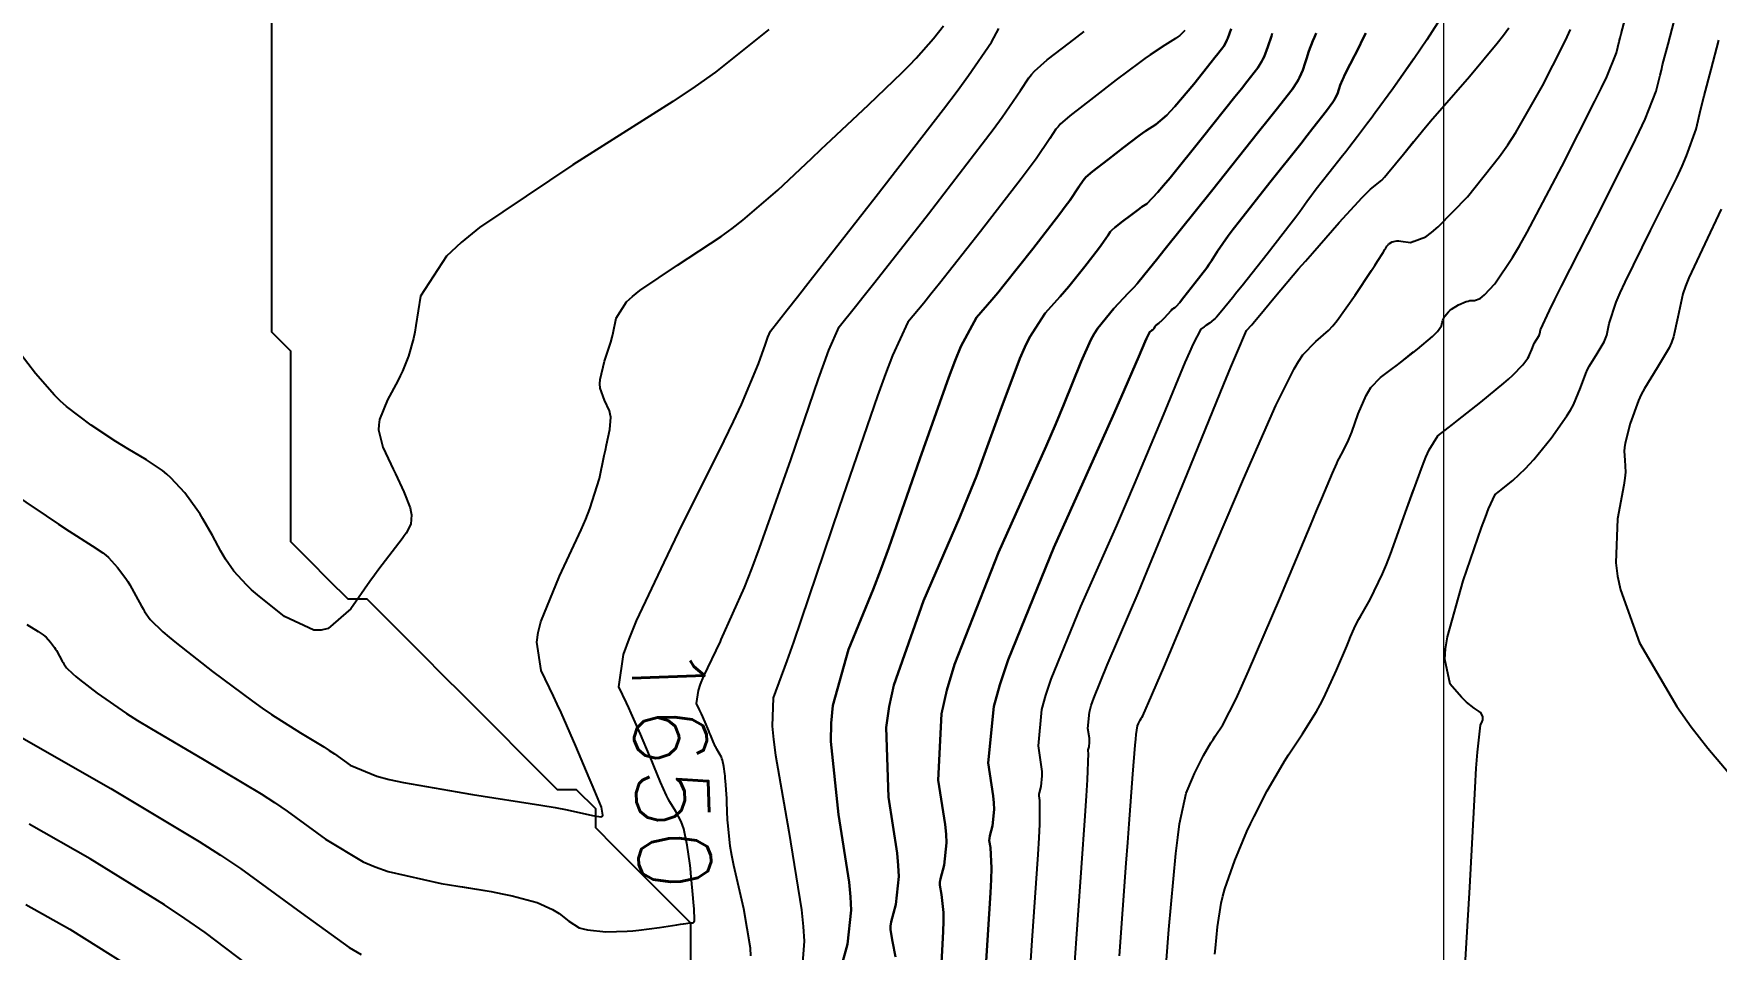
# Model space of a CAD drawing. Header units: metres. Extents: x 837117 to 838477, y 1189012 to 1191015.
# Drawn here: x 837802.5 to 837890.8, y 1190327.7 to 1190375.7 of the extents above; entities that cross this region are included whole.
import ezdxf

# ---------------------------------------------------------------- set-up
doc = ezdxf.new("R2010")
doc.units = ezdxf.units.M
doc.header["$LTSCALE"] = 0.3
doc.layers.add('COORD', color=7, linetype='Continuous', lineweight=20)
doc.layers.add('DRENAJE', color=5, linetype='Continuous', lineweight=25)
doc.layers.add('COTAS 10', color=1, linetype='Continuous')
doc.layers.add('COTAS INT', color=252, linetype='Continuous')
doc.styles.get("Standard").update_dxf_attribs({"font": 'simplex.shx'})

msp = doc.modelspace()

# ---------------------------------------------------------------- linework, layer by layer
at = {"layer": 'COORD'}
msp.add_line((837876.514, 1189013.872), (837876.514, 1191013.872), dxfattribs=at)
at = {"layer": 'COTAS 10'}
for points, elevation in [([(837802.148, 1190344.713), (837802.744, 1190344.34), (837803.018, 1190344.158), (837803.09, 1190344.098), (837803.16, 1190344.036), (837803.397, 1190343.777), (837803.606, 1190343.494), (837803.658, 1190343.415), (837803.709, 1190343.336), (837803.87, 1190343.049), (837804.015, 1190342.78), (837804.054, 1190342.712), (837804.094, 1190342.648), (837804.234, 1190342.439), (837804.565, 1190342.118), (837804.724, 1190341.983), (837804.913, 1190341.827), (837805.84, 1190341.099), (837807.384, 1190340.039), (837807.961, 1190339.675), (837808.604, 1190339.281), (837811.466, 1190337.602), (837814.442, 1190335.824), (837815.156, 1190335.367), (837815.822, 1190334.925), (837817.831, 1190333.455), (837819.795, 1190332.265), (837820.432, 1190331.999), (837821.11, 1190331.76), (837823.896, 1190331.129), (837826.525, 1190330.7), (837827.103, 1190330.589), (837827.617, 1190330.482), (837828.932, 1190330.123), (837829.729, 1190329.77), (837829.917, 1190329.666), (837830.09, 1190329.56), (837830.594, 1190329.152), (837831.142, 1190328.809), (837831.343, 1190328.743), (837831.565, 1190328.689), (837832.542, 1190328.599), (837833.653, 1190328.627), (837833.958, 1190328.648), (837834.263, 1190328.675), (837835.358, 1190328.819), (837836.266, 1190328.967), (837836.452, 1190328.994), (837836.611, 1190329.017), (837836.952, 1190329.056), (837837.084, 1190329.068), (837837.11, 1190329.073), (837837.132, 1190329.08), (837837.176, 1190329.113), (837837.188, 1190329.175), (837837.189, 1190329.2), (837837.191, 1190329.229), (837837.19, 1190329.359), (837837.172, 1190329.663), (837837.162, 1190329.802), (837837.15, 1190329.963), (837837.089, 1190330.74), (837836.999, 1190331.673), (837836.969, 1190331.932), (837836.937, 1190332.193), (837836.801, 1190333.139), (837836.619, 1190333.988), (837836.557, 1190334.188), (837836.49, 1190334.372), (837836.206, 1190334.908), (837835.891, 1190335.409), (837835.804, 1190335.57), (837835.716, 1190335.742), (837835.402, 1190336.443), (837835.051, 1190337.294), (837834.94, 1190337.559), (837834.823, 1190337.837), (837834.353, 1190338.95), (837833.869, 1190340.059), (837833.744, 1190340.335), (837833.622, 1190340.597), (837833.215, 1190341.429), (837833.464, 1190343.128), (837833.757, 1190343.936), (837834.147, 1190344.89), (837835.603, 1190347.955), (837836.363, 1190349.556), (837838.738, 1190354.327), (837839.228, 1190355.348), (837839.645, 1190356.238), (837840.549, 1190358.367), (837840.906, 1190359.407), (837840.979, 1190359.611), (837841.041, 1190359.778), (837841.171, 1190360.078), (837842.057, 1190361.2), (837842.595, 1190361.885), (837843.26, 1190362.734), (837846.721, 1190367.154), (837850.257, 1190371.728), (837850.97, 1190372.674), (837851.567, 1190373.481), (837852.765, 1190375.238), (837853.154, 1190375.946)], 1650), ([(837824.923, 1190330.961), (837826.525, 1190330.7), (837827.103, 1190330.589), (837827.617, 1190330.482), (837828.932, 1190330.123), (837829.729, 1190329.77), (837829.917, 1190329.666), (837830.09, 1190329.56), (837830.594, 1190329.152), (837831.142, 1190328.809), (837831.343, 1190328.743), (837831.565, 1190328.689), (837832.542, 1190328.599), (837833.653, 1190328.627), (837833.958, 1190328.648), (837834.263, 1190328.675), (837835.358, 1190328.819), (837836.266, 1190328.967), (837836.452, 1190328.994), (837836.611, 1190329.017), (837836.952, 1190329.056), (837837.084, 1190329.068), (837837.11, 1190329.073), (837837.132, 1190329.08), (837837.176, 1190329.113), (837837.188, 1190329.175), (837837.189, 1190329.2), (837837.191, 1190329.229), (837837.19, 1190329.359), (837837.172, 1190329.663), (837837.162, 1190329.802), (837837.15, 1190329.963), (837837.089, 1190330.74), (837836.999, 1190331.673), (837836.969, 1190331.932), (837836.937, 1190332.193), (837836.801, 1190333.139), (837836.619, 1190333.988), (837836.557, 1190334.188), (837836.49, 1190334.372), (837836.206, 1190334.908), (837835.891, 1190335.409), (837835.804, 1190335.57), (837835.716, 1190335.742), (837835.402, 1190336.443), (837835.051, 1190337.294), (837834.94, 1190337.559), (837834.823, 1190337.837), (837834.353, 1190338.95), (837833.869, 1190340.059), (837833.744, 1190340.335), (837833.622, 1190340.597), (837833.215, 1190341.429), (837833.464, 1190343.128), (837833.757, 1190343.936), (837834.147, 1190344.89), (837835.603, 1190347.955), (837836.363, 1190349.556), (837838.738, 1190354.327), (837839.228, 1190355.348), (837839.645, 1190356.238), (837840.549, 1190358.367), (837840.906, 1190359.407), (837840.979, 1190359.611), (837841.041, 1190359.778), (837841.171, 1190360.078), (837842.057, 1190361.2), (837842.595, 1190361.885), (837843.26, 1190362.734), (837846.721, 1190367.154), (837850.257, 1190371.728), (837850.97, 1190372.674), (837851.567, 1190373.481), (837852.765, 1190375.238), (837853.154, 1190375.946)], 1650), ([(837861.776, 1190324.815), (837862.084, 1190328.711), (837862.447, 1190332.699), (837862.546, 1190333.534), (837862.643, 1190334.251), (837862.985, 1190335.866), (837863.33, 1190336.686), (837863.429, 1190336.901), (837863.529, 1190337.112), (837863.902, 1190337.832), (837864.288, 1190338.498), (837864.396, 1190338.675), (837864.505, 1190338.848), (837864.903, 1190339.447), (837865.607, 1190340.815), (837865.908, 1190341.473), (837866.256, 1190342.252), (837867.898, 1190346.076), (837869.505, 1190349.891), (837869.83, 1190350.664), (837870.104, 1190351.315), (837870.662, 1190352.644), (837870.885, 1190353.148), (837870.947, 1190353.279), (837871.011, 1190353.407), (837871.242, 1190353.836), (837871.504, 1190354.376), (837871.586, 1190354.573), (837871.672, 1190354.792), (837872.018, 1190355.752), (837872.424, 1190356.71), (837872.548, 1190356.926), (837872.676, 1190357.122), (837873.182, 1190357.651), (837873.806, 1190358.118), (837874.01, 1190358.274), (837874.226, 1190358.442), (837875.116, 1190359.146), (837875.903, 1190359.807), (837876.054, 1190359.948), (837876.177, 1190360.07), (837876.38, 1190360.361), (837876.416, 1190360.544), (837876.434, 1190360.599), (837876.455, 1190360.655), (837876.558, 1190360.874), (837876.746, 1190361.103), (837876.819, 1190361.167), (837876.903, 1190361.23), (837877.284, 1190361.459), (837877.681, 1190361.635), (837877.775, 1190361.665), (837877.862, 1190361.687), (837878.115, 1190361.698), (837878.406, 1190361.805), (837878.516, 1190361.887), (837878.639, 1190361.991), (837879.19, 1190362.559), (837880.115, 1190363.939), (837880.473, 1190364.556), (837880.877, 1190365.276), (837882.703, 1190368.721), (837884.431, 1190372.134), (837884.771, 1190372.833), (837885.052, 1190373.424), (837885.567, 1190374.67), (837885.712, 1190375.279), (837885.759, 1190375.468), (837885.809, 1190375.667), (837886.014, 1190376.461)], 1670), ([(837850.088, 1190325.963), (837850.236, 1190328.609), (837850.249, 1190329.149), (837850.249, 1190329.604), (837850.149, 1190330.554), (837850.059, 1190331.033), (837850.067, 1190331.193), (837850.088, 1190331.365), (837850.283, 1190332.084), (837850.41, 1190333.252), (837850.39, 1190333.708), (837850.344, 1190334.221), (837849.979, 1190336.55), (837850.144, 1190340.024), (837850.434, 1190341.259), (837850.83, 1190342.612), (837853.141, 1190348.486), (837855.632, 1190354.063), (837856.141, 1190355.229), (837856.573, 1190356.231), (837857.481, 1190358.486), (837857.986, 1190359.635), (837858.163, 1190359.939), (837858.357, 1190360.239), (837859.191, 1190361.271), (837859.95, 1190362.075), (837860.096, 1190362.23), (837860.214, 1190362.356), (837860.409, 1190362.564), (837860.42, 1190362.577), (837860.422, 1190362.58), (837860.423, 1190362.583), (837860.427, 1190362.588), (837860.429, 1190362.59), (837860.43, 1190362.592), (837860.432, 1190362.594), (837860.438, 1190362.599), (837860.444, 1190362.603), (837860.45, 1190362.608), (837860.452, 1190362.609), (837860.453, 1190362.61), (837860.457, 1190362.612), (837861.049, 1190363.352), (837861.422, 1190363.817), (837861.884, 1190364.396), (837864.307, 1190367.427), (837866.79, 1190370.538), (837867.29, 1190371.167), (837867.709, 1190371.695), (837868.546, 1190372.761), (837868.818, 1190373.164), (837868.881, 1190373.273), (837868.938, 1190373.381), (837869.1, 1190373.762), (837869.228, 1190374.144), (837869.298, 1190374.362), (837869.425, 1190374.767), (837869.63, 1190375.3), (837869.714, 1190375.49), (837869.81, 1190375.699)], 1660), ([(837869.81, 1190375.699), (837869.714, 1190375.49), (837869.63, 1190375.3), (837869.425, 1190374.767), (837869.298, 1190374.362), (837869.228, 1190374.144), (837869.1, 1190373.762), (837868.938, 1190373.381), (837868.881, 1190373.273), (837868.818, 1190373.164), (837868.546, 1190372.761), (837867.709, 1190371.695), (837867.29, 1190371.167), (837866.79, 1190370.538), (837864.307, 1190367.427), (837861.884, 1190364.396), (837861.422, 1190363.817), (837861.049, 1190363.352), (837860.457, 1190362.612), (837860.453, 1190362.61), (837860.452, 1190362.609), (837860.45, 1190362.608), (837860.444, 1190362.603), (837860.438, 1190362.599), (837860.432, 1190362.594), (837860.43, 1190362.592), (837860.429, 1190362.59), (837860.427, 1190362.588), (837860.423, 1190362.583), (837860.422, 1190362.58), (837860.42, 1190362.577), (837860.409, 1190362.564), (837860.214, 1190362.356), (837860.096, 1190362.23), (837859.95, 1190362.075), (837859.191, 1190361.271), (837858.357, 1190360.239), (837858.163, 1190359.939), (837857.986, 1190359.635), (837857.481, 1190358.486), (837856.573, 1190356.231), (837856.141, 1190355.229), (837855.632, 1190354.063), (837853.141, 1190348.486), (837850.83, 1190342.612), (837850.434, 1190341.259), (837850.144, 1190340.024), (837849.979, 1190336.55), (837850.344, 1190334.221), (837850.39, 1190333.708), (837850.41, 1190333.252), (837850.283, 1190332.084), (837850.088, 1190331.365), (837850.067, 1190331.193), (837850.059, 1190331.033), (837850.149, 1190330.554), (837850.249, 1190329.604), (837850.249, 1190329.149), (837850.236, 1190328.609), (837850.088, 1190325.963)], 1660), ([(837861.776, 1190324.815), (837862.084, 1190328.711), (837862.447, 1190332.699), (837862.546, 1190333.534), (837862.643, 1190334.251), (837862.985, 1190335.866), (837863.33, 1190336.686), (837863.429, 1190336.901), (837863.529, 1190337.112), (837863.902, 1190337.832), (837864.288, 1190338.498), (837864.396, 1190338.675), (837864.505, 1190338.848), (837864.903, 1190339.447), (837865.607, 1190340.815), (837865.908, 1190341.473), (837866.256, 1190342.252), (837867.898, 1190346.076), (837869.505, 1190349.891), (837869.83, 1190350.664), (837870.104, 1190351.315), (837870.662, 1190352.644), (837870.885, 1190353.148), (837870.947, 1190353.279), (837871.011, 1190353.407), (837871.242, 1190353.836), (837871.504, 1190354.376), (837871.586, 1190354.573), (837871.672, 1190354.792), (837872.018, 1190355.752), (837872.424, 1190356.71), (837872.548, 1190356.926), (837872.676, 1190357.122), (837873.182, 1190357.651), (837873.806, 1190358.118), (837874.01, 1190358.274), (837874.226, 1190358.442), (837874.923, 1190358.994)], 1670)]:
    msp.add_lwpolyline(points, dxfattribs=dict(at, elevation=elevation))
at = {"layer": 'COTAS INT'}
for points, elevation in [([(837876.894, 1190377.345), (837875.615, 1190375.365), (837875.279, 1190374.862), (837874.951, 1190374.378), (837873.83, 1190372.796), (837872.895, 1190371.528), (837872.685, 1190371.242), (837872.494, 1190370.985), (837871.98, 1190370.295), (837871.518, 1190369.693), (837871.36, 1190369.491), (837871.19, 1190369.274), (837870.468, 1190368.365), (837869.802, 1190367.521), (837869.668, 1190367.345), (837869.554, 1190367.195), (837869.323, 1190366.86), (837868.947, 1190366.337), (837868.742, 1190366.068), (837868.493, 1190365.744), (837867.229, 1190364.126), (837865.924, 1190362.469), (837865.649, 1190362.122), (837865.412, 1190361.823), (837864.866, 1190361.145), (837864.583, 1190360.826), (837864.511, 1190360.754), (837864.443, 1190360.688), (837864.219, 1190360.51), (837864.023, 1190360.378), (837863.972, 1190360.343), (837863.922, 1190360.308), (837863.753, 1190360.185), (837863.352, 1190359.421), (837863.156, 1190358.981), (837862.923, 1190358.442), (837861.774, 1190355.673), (837860.265, 1190352.06), (837859.805, 1190350.989), (837859.327, 1190349.888), (837857.446, 1190345.657), (837855.886, 1190341.841), (837855.61, 1190341.002), (837855.402, 1190340.257), (837855.212, 1190338.351), (837855.386, 1190337.239), (837855.408, 1190336.994), (837855.418, 1190336.776), (837855.357, 1190336.217), (837855.264, 1190335.874), (837855.254, 1190335.792), (837855.25, 1190335.716), (837855.293, 1190335.486), (837855.285, 1190334.243), (837855.249, 1190333.527), (837855.198, 1190332.649), (837854.895, 1190328.139), (837854.584, 1190323.604)], 1664), ([(837800.001, 1190352.51), (837803.164, 1190350.394), (837803.817, 1190349.963), (837804.375, 1190349.598), (837805.587, 1190348.838), (837806.146, 1190348.466), (837806.292, 1190348.345), (837806.435, 1190348.217), (837806.917, 1190347.692), (837807.343, 1190347.115), (837807.45, 1190346.954), (837807.552, 1190346.793), (837807.88, 1190346.209), (837808.175, 1190345.661), (837808.256, 1190345.523), (837808.336, 1190345.392), (837808.622, 1190344.966), (837809.295, 1190344.313), (837809.62, 1190344.038), (837810.005, 1190343.721), (837811.893, 1190342.237), (837813.988, 1190340.678), (837814.503, 1190340.314), (837814.99, 1190339.981), (837816.516, 1190339.021), (837817.731, 1190338.295), (837818.022, 1190338.108), (837818.294, 1190337.928), (837819.115, 1190337.328), (837820.52, 1190336.752), (837821.161, 1190336.587), (837821.911, 1190336.42), (837825.53, 1190335.795), (837829.131, 1190335.235), (837829.871, 1190335.108), (837830.498, 1190334.994), (837831.832, 1190334.686), (837832.273, 1190334.616), (837832.336, 1190334.652), (837832.375, 1190334.713), (837832.303, 1190335.134), (837831.953, 1190335.974), (837831.816, 1190336.3), (837831.662, 1190336.665), (837830.961, 1190338.32), (837830.187, 1190340.095), (837829.986, 1190340.536), (837829.792, 1190340.955), (837829.139, 1190342.287), (837828.913, 1190343.771), (837828.987, 1190344.285), (837829.12, 1190344.844), (837830.095, 1190347.239), (837831.245, 1190349.66), (837831.489, 1190350.236), (837831.701, 1190350.771), (837832.194, 1190352.365), (837832.45, 1190353.565), (837832.511, 1190353.852), (837832.569, 1190354.12), (837832.744, 1190354.922), (837832.792, 1190355.569), (837832.769, 1190355.738), (837832.73, 1190355.903), (837832.462, 1190356.463), (837832.238, 1190357.101), (837832.227, 1190357.315), (837832.24, 1190357.546), (837832.471, 1190358.514), (837832.793, 1190359.514), (837832.863, 1190359.765), (837832.923, 1190360.004), (837833.071, 1190360.772), (837833.62, 1190361.62), (837833.935, 1190361.909), (837834.32, 1190362.221), (837836.295, 1190363.545), (837838.584, 1190365.048), (837839.167, 1190365.473), (837839.727, 1190365.902), (837841.567, 1190367.482), (837843.327, 1190369.145), (837843.838, 1190369.626), (837844.359, 1190370.115), (837846.324, 1190371.955), (837848.082, 1190373.641), (837848.473, 1190374.033), (837848.822, 1190374.392), (837849.734, 1190375.421), (837850.258, 1190376.098)], 1648), ([(837841.08, 1190375.908), (837838.284, 1190373.661), (837837.23, 1190372.916), (837836.056, 1190372.119), (837830.806, 1190368.798), (837825.904, 1190365.512), (837824.949, 1190364.736), (837824.169, 1190364.019), (837822.805, 1190361.917), (837822.572, 1190360.388), (837822.506, 1190360.033), (837822.438, 1190359.708), (837822.186, 1190358.78), (837821.858, 1190357.98), (837821.742, 1190357.736), (837821.616, 1190357.482), (837821.071, 1190356.48), (837820.661, 1190355.45), (837820.619, 1190355.178), (837820.609, 1190354.911), (837820.833, 1190353.995), (837821.262, 1190353.103), (837821.382, 1190352.851), (837821.502, 1190352.597), (837821.938, 1190351.664), (837822.261, 1190350.827), (837822.309, 1190350.634), (837822.34, 1190350.457), (837822.302, 1190349.96), (837822.059, 1190349.502), (837821.959, 1190349.35), (837821.846, 1190349.188), (837821.321, 1190348.511), (837820.615, 1190347.6), (837820.388, 1190347.29), (837820.146, 1190346.954), (837819.158, 1190345.53), (837817.965, 1190344.502), (837817.596, 1190344.416), (837817.209, 1190344.415), (837815.667, 1190345.126), (837814.253, 1190346.263), (837813.946, 1190346.53), (837813.676, 1190346.777), (837813.009, 1190347.494), (837812.578, 1190348.135), (837812.457, 1190348.334), (837812.335, 1190348.542), (837811.891, 1190349.368), (837811.395, 1190350.25), (837811.241, 1190350.493), (837811.079, 1190350.736), (837810.437, 1190351.607), (837809.709, 1190352.399), (837809.495, 1190352.593), (837809.274, 1190352.774), (837808.43, 1190353.336), (837807.448, 1190353.912), (837807.142, 1190354.102), (837806.819, 1190354.306), (837805.529, 1190355.154), (837804.235, 1190356.139), (837803.911, 1190356.429), (837803.602, 1190356.727), (837802.608, 1190357.864), (837801.81, 1190358.908)], 1646), ([(837841.08, 1190375.908), (837838.284, 1190373.661), (837837.23, 1190372.916), (837836.056, 1190372.119), (837830.806, 1190368.798), (837825.904, 1190365.512), (837824.949, 1190364.736), (837824.169, 1190364.019), (837822.805, 1190361.917), (837822.572, 1190360.388), (837822.506, 1190360.033), (837822.438, 1190359.708), (837822.186, 1190358.78), (837821.858, 1190357.98), (837821.742, 1190357.736), (837821.616, 1190357.482), (837821.071, 1190356.48), (837820.661, 1190355.45), (837820.619, 1190355.178), (837820.609, 1190354.911), (837820.833, 1190353.995)], 1646), ([(837824.923, 1190335.9), (837825.53, 1190335.795), (837829.131, 1190335.235), (837829.871, 1190335.108), (837830.498, 1190334.994), (837831.832, 1190334.686), (837832.273, 1190334.616), (837832.336, 1190334.652), (837832.375, 1190334.713), (837832.303, 1190335.134), (837831.953, 1190335.974), (837831.816, 1190336.3), (837831.662, 1190336.665), (837830.961, 1190338.32), (837830.187, 1190340.095), (837829.986, 1190340.536), (837829.792, 1190340.955), (837829.139, 1190342.287), (837828.913, 1190343.771), (837828.987, 1190344.285), (837829.12, 1190344.844), (837830.095, 1190347.239), (837831.245, 1190349.66), (837831.489, 1190350.236), (837831.701, 1190350.771), (837832.194, 1190352.365), (837832.45, 1190353.565), (837832.511, 1190353.852), (837832.569, 1190354.12), (837832.744, 1190354.922), (837832.792, 1190355.569), (837832.769, 1190355.738), (837832.73, 1190355.903), (837832.462, 1190356.463), (837832.238, 1190357.101), (837832.227, 1190357.315), (837832.24, 1190357.546), (837832.471, 1190358.514), (837832.793, 1190359.514), (837832.863, 1190359.765), (837832.923, 1190360.004), (837833.071, 1190360.772), (837833.62, 1190361.62), (837833.935, 1190361.909), (837834.32, 1190362.221), (837836.295, 1190363.545), (837838.584, 1190365.048), (837839.167, 1190365.473), (837839.727, 1190365.902), (837841.567, 1190367.482), (837843.327, 1190369.145), (837843.838, 1190369.626), (837844.359, 1190370.115), (837846.324, 1190371.955), (837848.082, 1190373.641), (837848.473, 1190374.033), (837848.822, 1190374.392), (837849.734, 1190375.421), (837850.258, 1190376.098)], 1648), ([(837840.137, 1190327.336), (837840.133, 1190327.734), (837839.769, 1190329.802), (837839.25, 1190332.076), (837839.149, 1190332.602), (837839.065, 1190333.084), (837838.93, 1190334.317), (837838.915, 1190334.452), (837838.884, 1190335.391), (837838.876, 1190335.602), (837838.867, 1190335.792), (837838.837, 1190336.301), (837838.802, 1190336.674), (837838.79, 1190336.778), (837838.777, 1190336.882), (837838.723, 1190337.26), (837838.65, 1190337.599), (837838.625, 1190337.679), (837838.598, 1190337.752), (837838.485, 1190337.966), (837838.359, 1190338.166), (837838.324, 1190338.231), (837838.289, 1190338.299), (837838.164, 1190338.579), (837838.023, 1190338.919), (837837.979, 1190339.025), (837837.932, 1190339.136), (837837.745, 1190339.581), (837837.551, 1190340.024), (837837.501, 1190340.134), (837837.453, 1190340.238), (837837.29, 1190340.571), (837837.39, 1190341.249), (837837.507, 1190341.572), (837837.662, 1190341.953), (837838.547, 1190343.817), (837838.595, 1190343.924), (837839.805, 1190346.643), (837840.196, 1190347.631), (837840.606, 1190348.709), (837842.238, 1190353.342), (837843.694, 1190357.584), (837843.992, 1190358.415), (837844.244, 1190359.096), (837844.775, 1190360.316), (837845.636, 1190361.375), (837846.096, 1190361.954), (837846.651, 1190362.658), (837849.458, 1190366.236), (837852.289, 1190369.898), (837852.86, 1190370.655), (837853.339, 1190371.301), (837854.297, 1190372.708), (837854.728, 1190373.367), (837854.874, 1190373.542), (837855.031, 1190373.713), (837855.693, 1190374.303), (837856.862, 1190375.204), (837857.64, 1190375.803)], 1652), ([(837840.137, 1190327.336), (837840.133, 1190327.734), (837839.769, 1190329.802), (837839.25, 1190332.076), (837839.149, 1190332.602), (837839.065, 1190333.084), (837838.93, 1190334.317), (837838.915, 1190334.452), (837838.884, 1190335.391), (837838.876, 1190335.602), (837838.867, 1190335.792), (837838.837, 1190336.301), (837838.802, 1190336.674), (837838.79, 1190336.778), (837838.777, 1190336.882), (837838.723, 1190337.26), (837838.65, 1190337.599), (837838.625, 1190337.679), (837838.598, 1190337.752), (837838.485, 1190337.966), (837838.359, 1190338.166), (837838.324, 1190338.231), (837838.289, 1190338.299), (837838.164, 1190338.579), (837838.023, 1190338.919), (837837.979, 1190339.025), (837837.932, 1190339.136), (837837.745, 1190339.581), (837837.551, 1190340.024), (837837.501, 1190340.134), (837837.453, 1190340.238), (837837.29, 1190340.571), (837837.39, 1190341.249), (837837.507, 1190341.572), (837837.662, 1190341.953), (837838.547, 1190343.817), (837838.595, 1190343.924), (837839.805, 1190346.643), (837840.196, 1190347.631), (837840.606, 1190348.709), (837842.238, 1190353.342), (837843.694, 1190357.584), (837843.992, 1190358.415), (837844.244, 1190359.096), (837844.775, 1190360.316), (837845.636, 1190361.375), (837846.096, 1190361.954), (837846.651, 1190362.658), (837849.458, 1190366.236), (837852.289, 1190369.898), (837852.86, 1190370.655), (837853.339, 1190371.301), (837854.297, 1190372.708), (837854.728, 1190373.367), (837854.874, 1190373.542), (837855.031, 1190373.713), (837855.693, 1190374.303), (837856.862, 1190375.204), (837857.64, 1190375.803)], 1652), ([(837862.916, 1190375.841), (837862.649, 1190375.591), (837862.543, 1190375.51), (837862.423, 1190375.425), (837861.872, 1190375.077), (837861.09, 1190374.567), (837860.824, 1190374.38), (837860.536, 1190374.172), (837859.318, 1190373.257), (837858.118, 1190372.332), (837856.878, 1190371.376), (837856.381, 1190370.933), (837856.263, 1190370.804), (837856.153, 1190370.673), (837855.83, 1190370.178), (837855.11, 1190369.122), (837854.751, 1190368.636), (837854.322, 1190368.068), (837852.196, 1190365.318), (837850.042, 1190362.583), (837849.596, 1190362.023), (837849.214, 1190361.55), (837848.379, 1190360.555), (837847.577, 1190358.803), (837847.217, 1190357.852), (837846.797, 1190356.699), (837844.78, 1190350.852), (837842.784, 1190344.96), (837842.377, 1190343.779), (837842.034, 1190342.792), (837841.32, 1190340.852), (837841.261, 1190339.372), (837841.33, 1190338.675), (837841.436, 1190337.853), (837842.129, 1190333.847), (837842.802, 1190329.752), (837842.896, 1190328.875), (837842.95, 1190328.109), (837842.81, 1190326.266)], 1654), ([(837862.916, 1190375.841), (837862.649, 1190375.591), (837862.543, 1190375.51), (837862.423, 1190375.425), (837861.872, 1190375.077), (837861.09, 1190374.567), (837860.824, 1190374.38), (837860.536, 1190374.172), (837859.318, 1190373.257), (837858.118, 1190372.332), (837856.878, 1190371.376), (837856.381, 1190370.933), (837856.263, 1190370.804), (837856.153, 1190370.673), (837855.83, 1190370.178), (837855.11, 1190369.122), (837854.751, 1190368.636), (837854.322, 1190368.068), (837852.196, 1190365.318), (837850.042, 1190362.583), (837849.596, 1190362.023), (837849.214, 1190361.55), (837848.379, 1190360.555), (837847.577, 1190358.803), (837847.217, 1190357.852), (837846.797, 1190356.699), (837844.78, 1190350.852), (837842.784, 1190344.96), (837842.377, 1190343.779), (837842.034, 1190342.792), (837841.32, 1190340.852), (837841.261, 1190339.372), (837841.33, 1190338.675), (837841.436, 1190337.853), (837842.129, 1190333.847), (837842.802, 1190329.752), (837842.896, 1190328.875), (837842.95, 1190328.109), (837842.81, 1190326.266)], 1654), ([(837844.913, 1190326.856), (837845.209, 1190327.95), (837845.403, 1190329.729), (837845.371, 1190330.422), (837845.302, 1190331.203), (837844.746, 1190334.748), (837844.339, 1190338.577), (837844.365, 1190339.536), (837844.45, 1190340.452), (837845.26, 1190343.397), (837846.566, 1190346.549), (837846.965, 1190347.595), (837847.38, 1190348.717), (837849.014, 1190353.397), (837850.526, 1190357.677), (837850.866, 1190358.548), (837851.17, 1190359.281), (837851.983, 1190360.794), (837852.793, 1190361.725), (837853.096, 1190362.092), (837853.433, 1190362.507), (837854.934, 1190364.4), (837856.354, 1190366.238), (837856.641, 1190366.618), (837856.881, 1190366.942), (837857.362, 1190367.648), (837857.578, 1190367.979), (837857.651, 1190368.066), (837857.73, 1190368.152), (837858.063, 1190368.449), (837858.892, 1190369.087), (837859.694, 1190369.706), (837860.508, 1190370.318), (837860.7, 1190370.456), (837860.878, 1190370.581), (837861.401, 1190370.922), (837861.965, 1190371.401), (837862.169, 1190371.613), (837862.394, 1190371.859), (837863.38, 1190373.036), (837864.303, 1190374.194), (837864.489, 1190374.428), (837864.645, 1190374.624), (837864.957, 1190375.021), (837865.086, 1190375.254), (837865.127, 1190375.347), (837865.171, 1190375.452), (837865.347, 1190375.936)], 1656), ([(837865.347, 1190375.936), (837865.171, 1190375.452), (837865.127, 1190375.347), (837865.086, 1190375.254), (837864.957, 1190375.021), (837864.645, 1190374.624), (837864.489, 1190374.428), (837864.303, 1190374.194), (837863.38, 1190373.036), (837862.394, 1190371.859), (837862.169, 1190371.613), (837861.965, 1190371.401), (837861.401, 1190370.922), (837860.878, 1190370.581), (837860.7, 1190370.456), (837860.508, 1190370.318), (837859.694, 1190369.706), (837858.892, 1190369.087), (837858.063, 1190368.449), (837857.73, 1190368.152), (837857.651, 1190368.066), (837857.578, 1190367.979), (837857.362, 1190367.648), (837856.881, 1190366.942), (837856.641, 1190366.618), (837856.354, 1190366.238), (837854.934, 1190364.4), (837853.433, 1190362.507), (837853.096, 1190362.092), (837852.793, 1190361.725), (837851.983, 1190360.794), (837851.17, 1190359.281), (837850.866, 1190358.548), (837850.526, 1190357.677), (837849.014, 1190353.397), (837847.38, 1190348.717), (837846.965, 1190347.595), (837846.566, 1190346.549), (837845.26, 1190343.397), (837844.45, 1190340.452), (837844.365, 1190339.536), (837844.339, 1190338.577), (837844.746, 1190334.748), (837845.302, 1190331.203), (837845.371, 1190330.422), (837845.403, 1190329.729), (837845.209, 1190327.95), (837844.913, 1190326.856)], 1656), ([(837856.916, 1190323.765), (837857.299, 1190329.227), (837857.679, 1190334.67), (837857.749, 1190335.716), (837857.802, 1190336.562), (837857.865, 1190337.953), (837857.846, 1190338.057), (837857.847, 1190338.092), (837857.852, 1190338.129), (837857.894, 1190338.284), (837857.922, 1190338.538), (837857.917, 1190338.636), (837857.908, 1190338.748), (837857.828, 1190339.252), (837857.915, 1190340.117), (837858.009, 1190340.454), (837858.134, 1190340.835), (837858.842, 1190342.566), (837860.037, 1190345.326), (837860.47, 1190346.355), (837860.947, 1190347.5), (837863.037, 1190352.593), (837864.963, 1190357.302), (837865.335, 1190358.205), (837865.639, 1190358.933), (837866.155, 1190360.115), (837866.427, 1190360.421), (837866.577, 1190360.597), (837866.758, 1190360.812), (837867.682, 1190361.922), (837868.884, 1190363.345), (837869.24, 1190363.759), (837869.607, 1190364.181), (837871.02, 1190365.776), (837872.224, 1190367.091), (837872.459, 1190367.337), (837872.653, 1190367.531), (837873.256, 1190368.005), (837873.392, 1190368.155), (837873.557, 1190368.345), (837874.39, 1190369.367), (837875.539, 1190370.775), (837875.903, 1190371.208), (837876.288, 1190371.659), (837877.845, 1190373.443), (837879.306, 1190375.176), (837879.63, 1190375.595), (837879.919, 1190375.988)], 1666), ([(837859.489, 1190327.33), (837859.839, 1190332.194), (837859.919, 1190333.282), (837859.99, 1190334.259), (837860.186, 1190336.856), (837860.312, 1190338.383), (837860.341, 1190338.685), (837860.366, 1190338.934), (837860.434, 1190339.399), (837860.484, 1190339.518), (837860.498, 1190339.55), (837860.513, 1190339.58), (837860.567, 1190339.685), (837860.623, 1190339.782), (837860.639, 1190339.807), (837860.655, 1190339.833), (837860.712, 1190339.92), (837861.186, 1190341.001), (837861.464, 1190341.652), (837861.806, 1190342.457), (837863.571, 1190346.636), (837865.531, 1190351.251), (837865.995, 1190352.329), (837866.425, 1190353.322), (837867.696, 1190356.189), (837868.655, 1190358.107), (837868.889, 1190358.501), (837869.108, 1190358.836), (837869.787, 1190359.551), (837870.462, 1190360.122), (837870.68, 1190360.366), (837870.911, 1190360.647), (837871.858, 1190361.975), (837872.711, 1190363.272), (837872.883, 1190363.535), (837873.028, 1190363.756), (837873.317, 1190364.206), (837873.415, 1190364.366), (837873.438, 1190364.404), (837873.459, 1190364.44), (837873.523, 1190364.547), (837873.597, 1190364.636), (837873.625, 1190364.661), (837873.657, 1190364.685), (837873.8, 1190364.771), (837874.047, 1190364.817), (837874.143, 1190364.816), (837874.252, 1190364.808), (837874.75, 1190364.731), (837875.561, 1190365.028), (837875.867, 1190365.256), (837876.21, 1190365.547), (837877.744, 1190367.128), (837879.424, 1190369.235), (837879.858, 1190369.858), (837880.279, 1190370.498), (837881.689, 1190372.953), (837882.768, 1190375.086), (837882.981, 1190375.522), (837883.156, 1190375.892)], 1668), ([(837864.495, 1190327.428), (837864.527, 1190327.736), (837864.629, 1190328.862), (837864.822, 1190330.087), (837864.912, 1190330.457), (837865.019, 1190330.84), (837865.537, 1190332.333), (837866.177, 1190333.853), (837866.36, 1190334.253), (837866.546, 1190334.643), (837867.237, 1190335.979), (837867.953, 1190337.214), (837868.154, 1190337.542), (837868.356, 1190337.864), (837869.094, 1190338.974), (837869.82, 1190340.136), (837870.014, 1190340.491), (837870.206, 1190340.859), (837870.873, 1190342.305), (837871.408, 1190343.577), (837871.517, 1190343.835), (837871.608, 1190344.052), (837871.794, 1190344.495), (837871.967, 1190344.834), (837872.051, 1190344.986), (837872.149, 1190345.162), (837872.634, 1190346.009), (837873.285, 1190347.355), (837873.49, 1190347.847), (837873.705, 1190348.391), (837874.568, 1190350.785), (837875.383, 1190353.03), (837875.567, 1190353.48), (837875.734, 1190353.855), (837876.189, 1190354.588), (837876.741, 1190355.009), (837876.969, 1190355.188), (837877.23, 1190355.393), (837878.445, 1190356.359), (837879.651, 1190357.353), (837879.908, 1190357.576), (837880.13, 1190357.776), (837880.651, 1190358.312), (837880.906, 1190358.671), (837880.961, 1190358.761), (837881.009, 1190358.846), (837881.125, 1190359.117), (837881.209, 1190359.35), (837881.236, 1190359.41), (837881.266, 1190359.469), (837881.39, 1190359.669), (837881.502, 1190359.857), (837881.525, 1190359.909), (837881.545, 1190359.961), (837881.584, 1190360.148), (837882.044, 1190361.166), (837882.328, 1190361.742), (837882.681, 1190362.445), (837884.52, 1190366.047), (837886.39, 1190369.759), (837886.762, 1190370.533), (837887.07, 1190371.196), (837887.656, 1190372.67), (837887.855, 1190373.507), (837887.92, 1190373.768), (837887.988, 1190374.041), (837888.271, 1190375.133), (837888.592, 1190376.335)], 1672), ([(837847.732, 1190327.285), (837847.576, 1190328.087), (837847.464, 1190328.692), (837847.473, 1190328.894), (837847.5, 1190329.111), (837847.746, 1190330.017), (837847.907, 1190331.49), (837847.88, 1190332.065), (837847.823, 1190332.712), (837847.362, 1190335.649), (837847.242, 1190339.3), (837847.4, 1190340.398), (837847.64, 1190341.532), (837849.2, 1190345.941), (837851.099, 1190350.306), (837851.553, 1190351.412), (837851.977, 1190352.474), (837853.247, 1190355.941), (837854.256, 1190358.656), (837854.514, 1190359.244), (837854.763, 1190359.76), (837855.587, 1190361.033), (837856.372, 1190361.9), (837856.596, 1190362.161), (837856.824, 1190362.431), (837857.671, 1190363.482), (837858.387, 1190364.408), (837858.531, 1190364.599), (837858.652, 1190364.762), (837858.895, 1190365.118), (837859.004, 1190365.285), (837859.04, 1190365.329), (837859.08, 1190365.372), (837859.247, 1190365.521), (837859.665, 1190365.843), (837860.069, 1190366.154), (837860.479, 1190366.463), (837860.576, 1190366.533), (837860.665, 1190366.596), (837860.929, 1190366.767), (837861.507, 1190367.376), (837861.796, 1190367.715), (837862.139, 1190368.127), (837863.844, 1190370.232), (837865.547, 1190372.366), (837865.89, 1190372.797), (837866.177, 1190373.159), (837866.751, 1190373.891), (837866.959, 1190374.231), (837867.016, 1190374.346), (837867.072, 1190374.47), (837867.273, 1190374.993), (837867.456, 1190375.543), (837867.502, 1190375.683)], 1658), ([(837867.502, 1190375.683), (837867.456, 1190375.543), (837867.273, 1190374.993), (837867.072, 1190374.47), (837867.016, 1190374.346), (837866.959, 1190374.231), (837866.751, 1190373.891), (837866.177, 1190373.159), (837865.89, 1190372.797), (837865.547, 1190372.366), (837863.844, 1190370.232), (837862.139, 1190368.127), (837861.796, 1190367.715), (837861.507, 1190367.376), (837860.929, 1190366.767), (837860.665, 1190366.596), (837860.576, 1190366.533), (837860.479, 1190366.463), (837860.069, 1190366.154), (837859.665, 1190365.843), (837859.247, 1190365.521), (837859.08, 1190365.372), (837859.04, 1190365.329), (837859.004, 1190365.285), (837858.895, 1190365.118), (837858.652, 1190364.762), (837858.531, 1190364.599), (837858.387, 1190364.408), (837857.671, 1190363.482), (837856.824, 1190362.431), (837856.596, 1190362.161), (837856.372, 1190361.9), (837855.587, 1190361.033), (837854.763, 1190359.76), (837854.514, 1190359.244), (837854.256, 1190358.656), (837853.247, 1190355.941), (837851.977, 1190352.474), (837851.553, 1190351.412), (837851.099, 1190350.306), (837849.2, 1190345.941), (837847.64, 1190341.532), (837847.4, 1190340.398), (837847.242, 1190339.3), (837847.362, 1190335.649), (837847.823, 1190332.712), (837847.88, 1190332.065), (837847.907, 1190331.49), (837847.746, 1190330.017), (837847.5, 1190329.111), (837847.473, 1190328.894), (837847.464, 1190328.692), (837847.576, 1190328.087), (837847.732, 1190327.285)], 1658), ([(837872.419, 1190375.709), (837872.228, 1190375.336), (837872.055, 1190374.999), (837871.587, 1190374.083), (837871.298, 1190373.5), (837871.238, 1190373.372), (837871.187, 1190373.26), (837871.073, 1190372.979), (837871.017, 1190372.799), (837871.001, 1190372.75), (837870.928, 1190372.531), (837870.804, 1190372.291), (837870.745, 1190372.199), (837870.676, 1190372.096), (837870.341, 1190371.631), (837869.639, 1190370.728), (837869.34, 1190370.348), (837868.995, 1190369.913), (837867.368, 1190367.871), (837865.778, 1190365.855), (837865.456, 1190365.435), (837865.185, 1190365.076), (837864.633, 1190364.277), (837864.319, 1190363.772), (837864.198, 1190363.598), (837864.062, 1190363.408), (837863.446, 1190362.599), (837862.861, 1190361.859), (837862.744, 1190361.713), (837862.647, 1190361.592), (837862.46, 1190361.37), (837862.406, 1190361.325), (837862.393, 1190361.316), (837862.381, 1190361.308), (837862.341, 1190361.294), (837862.273, 1190361.244), (837862.242, 1190361.213), (837862.206, 1190361.176), (837862.032, 1190360.98), (837861.83, 1190360.76), (837861.777, 1190360.707), (837861.724, 1190360.657), (837861.544, 1190360.505), (837861.405, 1190360.391), (837861.379, 1190360.366), (837861.358, 1190360.343), (837861.326, 1190360.28), (837861.314, 1190360.234), (837861.306, 1190360.221), (837861.295, 1190360.208), (837861.236, 1190360.16), (837861.167, 1190360.114), (837861.15, 1190360.102), (837861.134, 1190360.091), (837861.082, 1190360.053), (837860.966, 1190359.833), (837860.91, 1190359.706), (837860.843, 1190359.551), (837860.511, 1190358.753), (837859.584, 1190356.62), (837859.14, 1190355.623), (837858.616, 1190354.45), (837856.05, 1190348.748), (837853.638, 1190342.847), (837853.212, 1190341.55), (837852.889, 1190340.398), (837852.595, 1190337.45), (837852.865, 1190335.73), (837852.899, 1190335.351), (837852.914, 1190335.014), (837852.82, 1190334.151), (837852.676, 1190333.62), (837852.66, 1190333.493), (837852.655, 1190333.375), (837852.721, 1190333.02), (837852.767, 1190331.924), (837852.749, 1190331.338), (837852.717, 1190330.629), (837852.492, 1190327.051)], 1662), ([(837852.492, 1190327.051), (837852.717, 1190330.629), (837852.749, 1190331.338), (837852.767, 1190331.924), (837852.721, 1190333.02), (837852.655, 1190333.375), (837852.66, 1190333.493), (837852.676, 1190333.62), (837852.82, 1190334.151), (837852.914, 1190335.014), (837852.899, 1190335.351), (837852.865, 1190335.73), (837852.595, 1190337.45), (837852.889, 1190340.398), (837853.212, 1190341.55), (837853.638, 1190342.847), (837856.05, 1190348.748), (837858.616, 1190354.45), (837859.14, 1190355.623), (837859.584, 1190356.62), (837860.511, 1190358.753), (837860.843, 1190359.551), (837860.91, 1190359.706), (837860.966, 1190359.833), (837861.082, 1190360.053), (837861.134, 1190360.091), (837861.15, 1190360.102), (837861.167, 1190360.114), (837861.236, 1190360.16), (837861.295, 1190360.208), (837861.306, 1190360.221), (837861.314, 1190360.234), (837861.326, 1190360.28), (837861.358, 1190360.343), (837861.379, 1190360.366), (837861.405, 1190360.391), (837861.544, 1190360.505), (837861.724, 1190360.657), (837861.777, 1190360.707), (837861.83, 1190360.76), (837862.032, 1190360.98), (837862.206, 1190361.176), (837862.242, 1190361.213), (837862.273, 1190361.244), (837862.341, 1190361.294), (837862.381, 1190361.308), (837862.393, 1190361.316), (837862.406, 1190361.325), (837862.46, 1190361.37), (837862.647, 1190361.592), (837862.744, 1190361.713), (837862.861, 1190361.859), (837863.446, 1190362.599), (837864.062, 1190363.408), (837864.198, 1190363.598), (837864.319, 1190363.772), (837864.633, 1190364.277), (837865.185, 1190365.076), (837865.456, 1190365.435), (837865.778, 1190365.855), (837867.368, 1190367.871), (837868.995, 1190369.913), (837869.34, 1190370.348), (837869.639, 1190370.728), (837870.341, 1190371.631), (837870.676, 1190372.096), (837870.745, 1190372.199), (837870.804, 1190372.291), (837870.928, 1190372.531), (837871.001, 1190372.75), (837871.017, 1190372.799), (837871.073, 1190372.979), (837871.187, 1190373.26), (837871.238, 1190373.372), (837871.298, 1190373.5), (837871.587, 1190374.083), (837872.055, 1190374.999), (837872.228, 1190375.336), (837872.419, 1190375.709)], 1662), ([(837877.561, 1190325.682), (837877.865, 1190330.932), (837878.145, 1190336.163), (837878.208, 1190337.178), (837878.266, 1190338.004), (837878.427, 1190339.425), (837878.52, 1190339.613), (837878.536, 1190339.663), (837878.547, 1190339.711), (837878.552, 1190339.878), (837878.468, 1190340.043), (837878.423, 1190340.091), (837878.369, 1190340.14), (837878.098, 1190340.324), (837877.704, 1190340.633), (837877.573, 1190340.759), (837877.432, 1190340.904), (837876.845, 1190341.578), (837876.553, 1190342.889), (837876.599, 1190343.437), (837876.699, 1190344.063), (837877.517, 1190346.992), (837878.489, 1190349.785), (837878.687, 1190350.326), (837878.853, 1190350.768), (837879.195, 1190351.524), (837879.423, 1190351.698), (837879.517, 1190351.771), (837879.624, 1190351.856), (837880.124, 1190352.254), (837880.789, 1190352.88), (837881.001, 1190353.109), (837881.225, 1190353.362), (837882.13, 1190354.475), (837882.967, 1190355.651), (837883.146, 1190355.944), (837883.303, 1190356.223), (837883.682, 1190357.111), (837883.956, 1190357.872), (837884.047, 1190358.07), (837884.144, 1190358.263), (837884.548, 1190358.916), (837884.917, 1190359.533), (837884.992, 1190359.703), (837885.055, 1190359.873), (837885.184, 1190360.485), (837885.549, 1190361.603), (837885.761, 1190362.092), (837886.021, 1190362.658), (837887.358, 1190365.354), (837888.728, 1190368.118), (837889.008, 1190368.728), (837889.245, 1190369.271), (837889.745, 1190370.671), (837889.998, 1190371.735), (837890.168, 1190372.415), (837890.528, 1190373.804), (837890.937, 1190375.335)], 1674), ([(837874.923, 1190374.339), (837873.83, 1190372.796), (837872.895, 1190371.528), (837872.685, 1190371.242), (837872.494, 1190370.985), (837871.98, 1190370.295), (837871.518, 1190369.693), (837871.36, 1190369.491), (837871.19, 1190369.274), (837870.468, 1190368.365), (837869.802, 1190367.521), (837869.668, 1190367.345), (837869.554, 1190367.195), (837869.323, 1190366.86), (837868.947, 1190366.337), (837868.742, 1190366.068), (837868.493, 1190365.744), (837867.229, 1190364.126), (837865.924, 1190362.469), (837865.649, 1190362.122), (837865.412, 1190361.823), (837864.866, 1190361.145), (837864.583, 1190360.826), (837864.511, 1190360.754), (837864.443, 1190360.688), (837864.219, 1190360.51), (837864.023, 1190360.378), (837863.972, 1190360.343), (837863.922, 1190360.308), (837863.753, 1190360.185), (837863.352, 1190359.421), (837863.156, 1190358.981), (837862.923, 1190358.442), (837861.774, 1190355.673), (837860.265, 1190352.06), (837859.805, 1190350.989), (837859.327, 1190349.888), (837857.446, 1190345.657), (837855.886, 1190341.841), (837855.61, 1190341.002), (837855.402, 1190340.257), (837855.212, 1190338.351), (837855.386, 1190337.239), (837855.408, 1190336.994), (837855.418, 1190336.776), (837855.357, 1190336.217), (837855.264, 1190335.874), (837855.254, 1190335.792), (837855.25, 1190335.716), (837855.293, 1190335.486), (837855.285, 1190334.243), (837855.249, 1190333.527), (837855.198, 1190332.649), (837854.895, 1190328.139), (837854.584, 1190323.604)], 1664), ([(837856.916, 1190323.765), (837857.299, 1190329.227), (837857.679, 1190334.67), (837857.749, 1190335.716), (837857.802, 1190336.562), (837857.865, 1190337.953), (837857.846, 1190338.057), (837857.847, 1190338.092), (837857.852, 1190338.129), (837857.894, 1190338.284), (837857.922, 1190338.538), (837857.917, 1190338.636), (837857.908, 1190338.748), (837857.828, 1190339.252), (837857.915, 1190340.117), (837858.009, 1190340.454), (837858.134, 1190340.835), (837858.842, 1190342.566), (837860.037, 1190345.326), (837860.47, 1190346.355), (837860.947, 1190347.5), (837863.037, 1190352.593), (837864.963, 1190357.302), (837865.335, 1190358.205), (837865.639, 1190358.933), (837866.155, 1190360.115), (837866.427, 1190360.421), (837866.577, 1190360.597), (837866.758, 1190360.812), (837867.682, 1190361.922), (837868.884, 1190363.345), (837869.24, 1190363.759), (837869.607, 1190364.181), (837871.02, 1190365.776), (837872.224, 1190367.091), (837872.459, 1190367.337), (837872.653, 1190367.531), (837873.256, 1190368.005), (837873.392, 1190368.155), (837873.557, 1190368.345), (837874.39, 1190369.367), (837874.923, 1190370.021)], 1666), ([(837891.065, 1190366.477), (837890.196, 1190364.662), (837889.361, 1190362.872), (837889.194, 1190362.441), (837889.055, 1190362.039), (837888.785, 1190360.821), (837888.566, 1190359.785), (837888.459, 1190359.497), (837888.332, 1190359.208), (837887.707, 1190358.164), (837887.028, 1190357.08), (837886.867, 1190356.767), (837886.719, 1190356.448), (837886.281, 1190355.25), (837886.021, 1190354.204), (837885.984, 1190353.981), (837885.962, 1190353.787), (837886.01, 1190353.325), (837886.04, 1190352.686), (837886.007, 1190352.379), (837885.957, 1190352.016), (837885.625, 1190350.237), (837885.527, 1190347.937), (837885.624, 1190347.245), (837885.775, 1190346.53), (837886.767, 1190343.749), (837888.73, 1190340.413), (837889.493, 1190339.348), (837890.351, 1190338.222), (837894.241, 1190333.644)], 1676), ([(837859.489, 1190327.33), (837859.839, 1190332.194), (837859.919, 1190333.282), (837859.99, 1190334.259), (837860.186, 1190336.856), (837860.312, 1190338.383), (837860.341, 1190338.685), (837860.366, 1190338.934), (837860.434, 1190339.399), (837860.484, 1190339.518), (837860.498, 1190339.55), (837860.513, 1190339.58), (837860.567, 1190339.685), (837860.623, 1190339.782), (837860.639, 1190339.807), (837860.655, 1190339.833), (837860.712, 1190339.92), (837861.186, 1190341.001), (837861.464, 1190341.652), (837861.806, 1190342.457), (837863.571, 1190346.636), (837865.531, 1190351.251), (837865.995, 1190352.329), (837866.425, 1190353.322), (837867.696, 1190356.189), (837868.655, 1190358.107), (837868.889, 1190358.501), (837869.108, 1190358.836), (837869.787, 1190359.551), (837870.462, 1190360.122), (837870.68, 1190360.366), (837870.911, 1190360.647), (837871.858, 1190361.975), (837872.711, 1190363.272), (837872.883, 1190363.535), (837873.028, 1190363.756), (837873.317, 1190364.206), (837873.415, 1190364.366), (837873.438, 1190364.404), (837873.459, 1190364.44), (837873.523, 1190364.547), (837873.597, 1190364.636), (837873.625, 1190364.661), (837873.657, 1190364.685), (837873.8, 1190364.771), (837874.047, 1190364.817), (837874.143, 1190364.816), (837874.252, 1190364.808), (837874.75, 1190364.731), (837874.923, 1190364.795)], 1668), ([(837864.495, 1190327.428), (837864.527, 1190327.736), (837864.629, 1190328.862), (837864.822, 1190330.087), (837864.912, 1190330.457), (837865.019, 1190330.84), (837865.537, 1190332.333), (837866.177, 1190333.853), (837866.36, 1190334.253), (837866.546, 1190334.643), (837867.237, 1190335.979), (837867.953, 1190337.214), (837868.154, 1190337.542), (837868.356, 1190337.864), (837869.094, 1190338.974), (837869.82, 1190340.136), (837870.014, 1190340.491), (837870.206, 1190340.859), (837870.873, 1190342.305), (837871.408, 1190343.577), (837871.517, 1190343.835), (837871.608, 1190344.052), (837871.794, 1190344.495), (837871.967, 1190344.834), (837872.051, 1190344.986), (837872.149, 1190345.162), (837872.634, 1190346.009), (837873.285, 1190347.355), (837873.49, 1190347.847), (837873.705, 1190348.391), (837874.568, 1190350.785), (837874.923, 1190351.764)], 1672), ([(837801.015, 1190339.269), (837806.555, 1190336.104), (837811.204, 1190333.323), (837812.324, 1190332.605), (837813.371, 1190331.909), (837816.548, 1190329.582), (837819.069, 1190327.777), (837819.703, 1190327.41)], 1652), ([(837815.265, 1190325.709), (837811.508, 1190328.558), (837810.451, 1190329.296), (837809.386, 1190330.012), (837805.479, 1190332.415), (837802.271, 1190334.244)], 1654), ([(837802.107, 1190330.031), (837804.403, 1190328.726), (837807.283, 1190326.93)], 1656)]:
    msp.add_lwpolyline(points, dxfattribs=dict(at, elevation=elevation))
at = {"layer": 'DRENAJE'}
msp.add_polyline3d([(837837.002, 1190327.042, 0), (837837.002, 1190329.042, 0), (837836.002, 1190330.041, 0), (837835.002, 1190331.041, 0), (837834.003, 1190332.041, 0), (837833.003, 1190333.04, 0), (837832.003, 1190334.04, 0), (837832.003, 1190335.04, 0), (837831.004, 1190336.039, 0), (837830.004, 1190336.039, 0), (837829.004, 1190337.039, 0), (837828.005, 1190338.038, 0), (837827.005, 1190339.038, 0), (837826.005, 1190340.038, 0), (837825.006, 1190341.037, 0), (837824.006, 1190342.037, 0), (837823.006, 1190343.037, 0), (837822.007, 1190344.036, 0), (837821.007, 1190345.036, 0), (837820.007, 1190346.036, 0), (837819.008, 1190346.036, 0), (837818.008, 1190347.035, 0), (837817.008, 1190348.035, 0), (837816.009, 1190349.035, 0), (837816.009, 1190359.031, 0), (837815.009, 1190360.031, 0), (837815.009, 1190377.025, 0)], dxfattribs=at)

# ---------------------------------------------------------------- texts
at = {"layer": 'COTAS 10', "insert": (837833.847, 1190343.684, 1650), "char_height": 3.8, "attachment_point": 7, "rotation": 272.03645}
msp.add_mtext('1650', dxfattribs=at)
msp.add_mtext('1650', dxfattribs=at)

doc.saveas('drawing.dxf')
